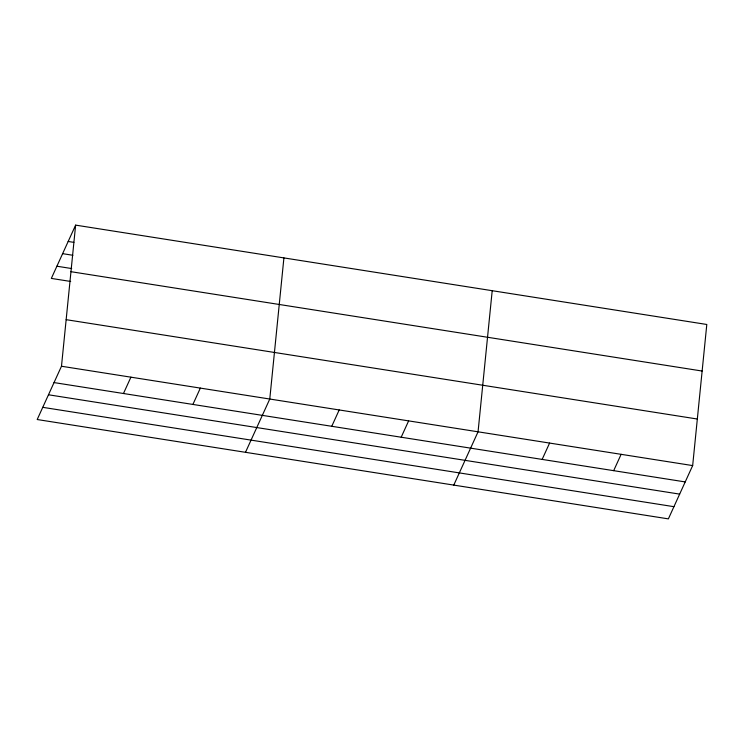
<?xml version="1.0" encoding="UTF-8"?>
<svg xmlns="http://www.w3.org/2000/svg" width="744" height="744" viewBox="0 0 744 744"><rect width="100%" height="100%" fill="white"/><g stroke="black" fill="none" stroke-linecap="round" stroke-linejoin="round"><path stroke-width="1.12" d="M61.482 366.243L75.628 225.125L706.8 324.477L692.664 465.586L668.372 518.875L37.2 419.523L61.482 366.243L692.664 465.586M283.91 257.908L269.774 399.026L245.492 452.315M492.203 290.699L478.057 431.808L453.775 485.097M75.628 225.125L51.336 278.414L70.689 281.464M123.467 393.511L130.916 377.171M192.901 404.438L200.341 388.098M331.759 426.293L339.199 409.953M401.183 437.221L408.633 420.881M542.144 459.411L549.593 443.071M613.679 470.664L621.128 454.324M68.178 241.465L73.87 242.367M62.617 253.658L72.865 255.276M56.897 266.222L71.694 268.556M70.959 271.69L702.131 371.042M66.151 319.669L697.323 419.021M54.042 382.583L685.215 481.926M48.481 394.776L679.653 494.118M42.752 407.331L673.934 506.683"/></g></svg>
